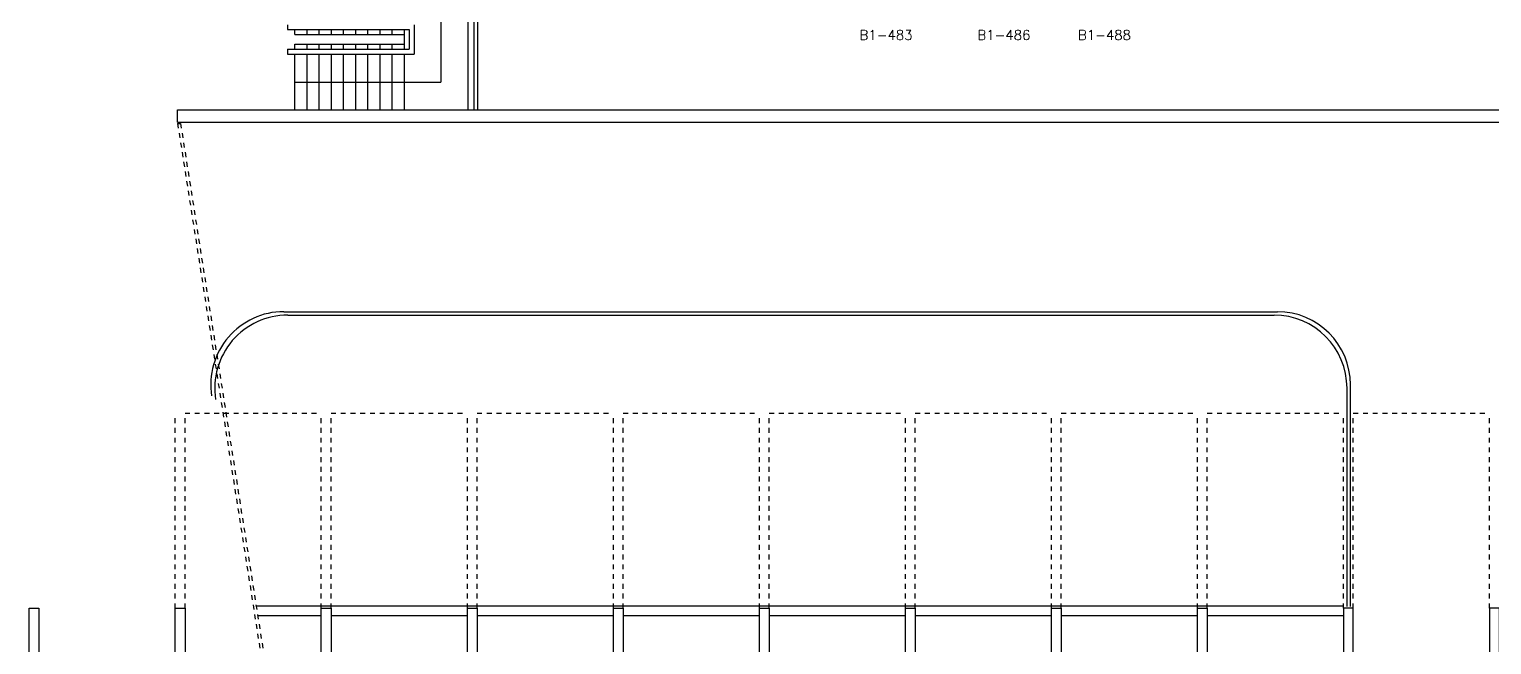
# Model space of a CAD drawing. Extents: x -16 to 243, y 482 to 579.
# Drawn here: x -2.82 to 27.23, y 541.46 to 554.09 of the extents above; entities that cross this region are included whole.
import ezdxf

# ---------------------------------------------------------------- set-up
doc = ezdxf.new("R2010")
doc.units = 0
doc.header["$LTSCALE"] = 0.02
doc.header["$MEASUREMENT"] = 0
doc.linetypes.add('HIDDEN2', pattern=[0.1875, 0.125, -0.0625])
doc.layers.get('0').update_dxf_attribs({"linetype": 'CONTINUOUS'})
for name, color, linetype in [('ALV', 2, 'CONTINUOUS'), ('ESC', 1, 'CONTINUOUS'), ('ESTR', 3, 'CONTINUOUS'), ('PISO', 1, 'CONTINUOUS'), ('PROJ', 1, 'HIDDEN2'), ('TEXTO-ENDEREÇO', 2, 'CONTINUOUS')]:
    doc.layers.add(name, color=color, linetype=linetype)
doc.styles.add('UNB-100-1', font='simplex.shx', dxfattribs={"height": 0.2})

# ---------------------------------------------------------------- blocks, each defined once
blk = doc.blocks.new('PILAR-SLN')
blk.add_lwpolyline([(0.197, -26.487), (0.197, -27.987), (-0.003, -27.987), (-0.003, -26.487)], close=True)

msp = doc.modelspace()

# ---------------------------------------------------------------- linework, layer by layer
at = {"layer": 'ALV'}
for p, q in [((6.394, 555.536), (6.394, 552.436)), ((6.194, 555.336), (6.194, 552.436)), ((6.314, 555.336), (6.314, 552.436)), ((0.227, 552.435), (222.187, 552.435)), ((0.227, 552.185), (0.227, 552.435)), ((3.391, 552.435), (6.264, 552.435)), ((0.227, 552.185), (222.237, 552.185)), ((0.231, 552.159), (0.292, 552.159))]:
    msp.add_line(p, q, dxfattribs=at)
at = {"layer": 'ESC'}
for p, q in [((5.642, 554.761), (5.642, 553.009)), ((2.489, 554.186), (2.489, 554.086)), ((2.489, 554.086), (4.989, 554.086)), ((2.642, 553.986), (2.642, 554.086)), ((2.892, 553.986), (2.892, 554.086)), ((3.142, 553.986), (3.142, 554.086)), ((3.392, 553.986), (3.392, 554.086)), ((3.642, 553.986), (3.642, 554.086)), ((3.892, 553.986), (3.892, 554.086)), ((4.142, 553.986), (4.142, 554.086)), ((4.392, 553.986), (4.392, 554.086)), ((4.642, 553.986), (4.642, 554.086)), ((4.892, 553.683), (4.892, 554.086)), ((4.989, 554.086), (4.989, 553.683)), ((5.089, 554.186), (5.089, 553.583)), ((2.642, 553.986), (3.135, 553.986)), ((2.642, 553.683), (2.642, 553.783)), ((2.642, 553.783), (4.892, 553.783)), ((2.892, 553.683), (2.892, 553.783)), ((3.135, 553.986), (3.921, 553.986)), ((3.142, 553.683), (3.142, 553.783)), ((3.392, 553.683), (3.392, 553.783)), ((3.642, 553.683), (3.642, 553.783)), ((3.856, 553.986), (4.133, 553.986)), ((3.892, 553.683), (3.892, 553.783)), ((4.133, 553.986), (4.892, 553.986)), ((4.142, 553.683), (4.142, 553.783)), ((4.392, 553.683), (4.392, 553.783)), ((4.642, 553.683), (4.642, 553.783)), ((2.489, 553.683), (2.489, 553.583)), ((2.489, 553.683), (4.989, 553.683)), ((2.489, 553.583), (5.089, 553.583)), ((2.642, 552.436), (2.642, 553.583)), ((2.892, 552.436), (2.892, 553.583)), ((3.142, 552.436), (3.142, 553.583)), ((3.392, 552.436), (3.392, 553.583)), ((3.642, 552.436), (3.642, 553.583)), ((3.892, 552.436), (3.892, 553.583)), ((4.142, 552.436), (4.142, 553.583)), ((4.392, 552.436), (4.392, 553.583)), ((4.642, 552.436), (4.642, 553.583)), ((4.892, 552.436), (4.892, 553.583)), ((2.642, 553.009), (5.642, 553.009))]:
    msp.add_line(p, q, dxfattribs=at)
at = {"layer": 'PISO'}
for p, q in [((2.413, 548.296), (22.825, 548.296)), ((2.495, 548.226), (22.755, 548.226)), ((24.325, 542.245), (24.325, 546.796)), ((24.255, 542.245), (24.255, 546.726)), ((1.845, 542.26), (6.184, 542.26)), ((1.876, 542.06), (3.184, 542.06)), ((3.384, 542.06), (6.184, 542.06)), ((6.184, 542.26), (15.184, 542.26)), ((6.384, 542.06), (9.184, 542.06)), ((9.384, 542.06), (12.184, 542.06)), ((12.384, 542.06), (15.184, 542.06)), ((15.184, 542.26), (24.184, 542.26)), ((15.384, 542.06), (18.184, 542.06)), ((18.384, 542.06), (21.184, 542.06)), ((21.384, 542.06), (24.184, 542.06))]:
    msp.add_line(p, q, dxfattribs=at)
for centre, start, end in [((2.413, 546.796), 90, 188.8202), ((2.495, 546.726), 90, 188.8202), ((22.755, 546.726), 0, 90), ((22.825, 546.796), 0, 90)]:
    msp.add_arc(centre, 1.5, start, end, dxfattribs=at)
at = {"layer": 'PROJ'}
for p, q in [((0.231, 552.159), (6.15, 514.431)), ((0.292, 552.159), (6.209, 514.441)), ((0.184, 542.21), (0.184, 546.21)), ((0.384, 546.21), (3.184, 546.21)), ((0.384, 542.21), (0.384, 546.21)), ((3.184, 542.21), (3.184, 546.21)), ((3.384, 542.21), (3.384, 546.21)), ((3.384, 546.21), (6.184, 546.21)), ((6.184, 542.21), (6.184, 546.21)), ((6.384, 546.21), (9.184, 546.21)), ((6.384, 542.21), (6.384, 546.21)), ((9.184, 542.21), (9.184, 546.21)), ((9.384, 546.21), (12.184, 546.21)), ((9.384, 542.21), (9.384, 546.21)), ((12.184, 542.21), (12.184, 546.21)), ((12.384, 542.21), (12.384, 546.21)), ((12.384, 546.21), (15.184, 546.21)), ((15.184, 542.21), (15.184, 546.21)), ((15.384, 546.21), (18.184, 546.21)), ((15.384, 542.21), (15.384, 546.21)), ((18.184, 542.21), (18.184, 546.21)), ((18.384, 542.21), (18.384, 546.21)), ((18.384, 546.21), (21.184, 546.21)), ((21.184, 542.21), (21.184, 546.21)), ((21.384, 546.21), (24.184, 546.21)), ((21.384, 542.21), (21.384, 546.21)), ((24.184, 542.21), (24.184, 546.21)), ((24.384, 542.21), (24.384, 546.21)), ((24.384, 546.21), (27.184, 546.21)), ((27.184, 542.21), (27.184, 546.21))]:
    msp.add_line(p, q, dxfattribs=at)

# ---------------------------------------------------------------- block references
at = {"layer": 'ESTR'}
for p in [(-2.813, 568.697), (-2.813, 568.697), (0.187, 568.697), (3.187, 568.697), (6.187, 568.697), (9.187, 568.697), (12.187, 568.697), (15.187, 568.697), (18.187, 568.697), (21.187, 568.697)]:
    msp.add_blockref('PILAR-SLN', p, dxfattribs=at)
at = {"layer": 'ESTR', "xscale": -1}
for p in [(24.381, 568.697), (27.381, 568.697)]:
    msp.add_blockref('PILAR-SLN', p, dxfattribs=at)

# ---------------------------------------------------------------- texts
at = {"layer": 'TEXTO-ENDEREÇO', "style": 'UNB-100-1'}
for s, p in [('B1-483', (14.241, 553.874)), ('B1-486', (16.662, 553.874)), ('B1-488', (18.728, 553.874))]:
    msp.add_text(s, height=0.2, dxfattribs=at).set_placement(p)

doc.saveas('drawing.dxf')
